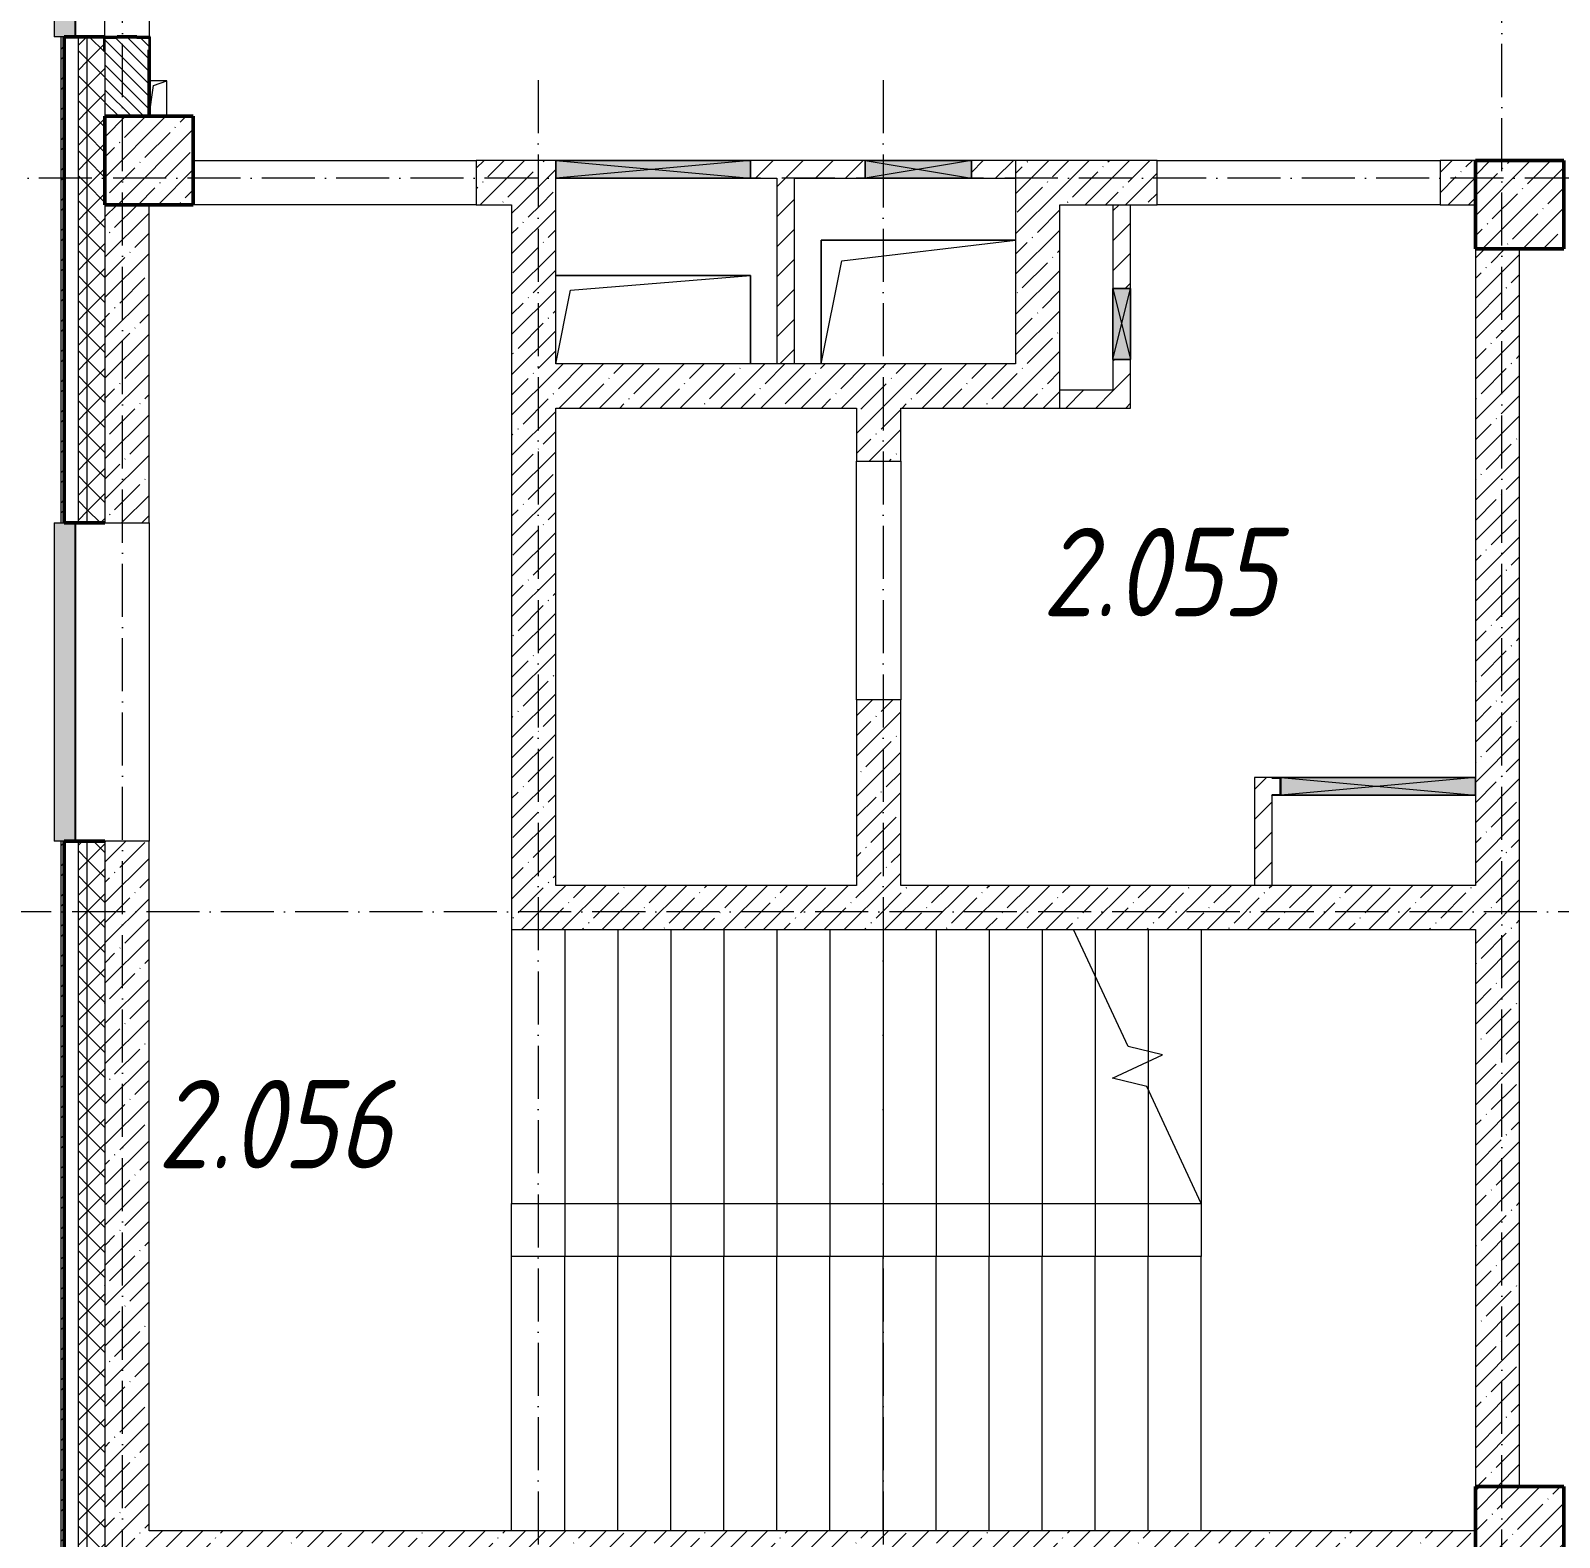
# Model space of a CAD drawing. Header units: millimetres. Extents: x -213536 to 1564669, y -45299 to 942238.
# Drawn here: x -18462 to -9817, y 457309 to 465832 of the extents above; entities that cross this region are included whole.
import ezdxf

# ---------------------------------------------------------------- set-up
doc = ezdxf.new("R2010")
doc.units = ezdxf.units.MM
doc.linetypes.add('50_200_ШТРИХ_1Т_ш5_п1_п1_', pattern=[700, 500, -100, 0, -100])
for name, color, linetype, lineweight in [('3.1) ЖБ окна 1.2 м', 102, 'Continuous', 30), ('A-DETL-GENF-OTLN', 7, 'Continuous', 9), ('A-FLOR-____-OTLN', 7, 'Continuous', 9), ('A-GENM-____-MCUT', 7, 'Continuous', 25), ('A-GENM-____-OTLN', 7, 'Continuous', 9), ('A-GENM-____-OTLN-1', 7, 'Continuous', 25), ('A-GLAZ-____-OTLN', 7, 'Continuous', 9), ('A-WALL-____-MCUT-1', 7, 'Continuous', 9), ('A-WALL-____-MCUT-2', 7, 'Continuous', 50), ('A-WALL-____-MCUT-3', 7, 'Continuous', 9), ('A-WALL-____-OTLN', 7, 'Continuous', 9), ('A-WALL-____-PATT-1', 7, 'Continuous', 9), ('A-WALL-FNSH-MCUT-1', 7, 'Continuous', 9), ('S-COLS-____-MCUT', 7, 'Continuous', 50), ('S-COLS-____-OTLN', 7, 'Continuous', 9), ('S-GRID-____-OTLN-1', 7, '50_200_ШТРИХ_1Т_ш5_п1_п1_', 9), ('S-STRS-____-MBND', 7, 'Continuous', 9), ('S-STRS-____-OTLN-1', 7, 'Continuous', 9), ('Марки помещений', 7, 'Continuous', 9)]:
    doc.layers.add(name, color=color, linetype=linetype, lineweight=lineweight)
doc.layers.add('A-GLAZ-____-OTLN-1', color=7, linetype='Continuous', lineweight=9, true_color=0xc0c0c0)
doc.styles.add('ISOCPEUR_I_3', font='isocpeui.ttf', dxfattribs={"width": 0.85, "height": 2.2})
pattern_1 = [(45, (-15591.66, 459015.94), (-114.0493, 114.0493), []), (45, (-15477.61, 459015.94), (-114.0493, 114.0493), [201.612, -40.322, 3.353, -36.97])]
pattern_2 = [(45, (-15591.66, 459015.94), (-84.8528, 84.8528), [])]
pattern_3 = [(45, (-15591.66, 459015.94), (-70.7107, 70.7107), []), (135, (-15591.66, 459015.94), (-70.7107, -70.7107), [])]

# ---------------------------------------------------------------- blocks, each defined once
blk = doc.blocks.new('BSC_Колонна _Прямоугольная - 500х500-V83-АР1_План отверстий 2 этажа в осях 1-64_А-ГГ')
at = {"layer": 'S-COLS-____-OTLN'}
h = blk.add_hatch(dxfattribs=at)
h.set_pattern_fill('FP_112', color=256, style=0, pattern_type=2)
h.set_pattern_definition([(45, (-5550, -5831.04), (-114.0493, 114.0493), []), (45, (-5435.95, -5831.04), (-114.0493, 114.0493), [201.613, -40.323, 3.353, -36.97])])
h.paths.add_polyline_path([(-250, -250), (250, -250), (250, 250), (-250, 250)], flags=0)
at = {"layer": 'S-COLS-____-MCUT'}
for p, q in [((250, 250), (-250, 250)), ((-250, 250), (-250, -250)), ((250, -250), (250, 250)), ((-250, -250), (250, -250))]:
    blk.add_line(p, q, dxfattribs=at)
blk = doc.blocks.new('BSC_Колонна _Прямоугольная - 500х500-V84-АР1_План отверстий 2 этажа в осях 1-64_А-ГГ')
at = {"layer": 'S-COLS-____-OTLN'}
h = blk.add_hatch(dxfattribs=at)
h.set_pattern_fill('FP_113', color=256, style=0, pattern_type=2)
h.set_pattern_definition([(45, (-5550, 1668.96), (-114.0493, 114.0493), []), (45, (-5435.95, 1668.96), (-114.0493, 114.0493), [201.613, -40.323, 3.353, -36.97])])
h.paths.add_polyline_path([(-250, -250), (250, -250), (250, 250), (-250, 250)], flags=0)
at = {"layer": 'S-COLS-____-MCUT'}
for p, q in [((250, 250), (-250, 250)), ((-250, 250), (-250, -250)), ((250, -250), (250, 250)), ((-250, -250), (250, -250))]:
    blk.add_line(p, q, dxfattribs=at)
blk = doc.blocks.new('BSC_Колонна _Прямоугольная - 500х500-V138-АР1_План отверстий 2 этажа в осях 1-64_А-ГГ')
at = {"layer": 'S-COLS-____-OTLN'}
h = blk.add_hatch(dxfattribs=at)
h.set_pattern_fill('FP_168', color=256, style=0, pattern_type=2)
h.set_pattern_definition([(45, (2200, -6081.04), (-114.0493, 114.0493), []), (45, (2314.05, -6081.04), (-114.0493, 114.0493), [201.612, -40.322, 3.353, -36.97])])
h.paths.add_polyline_path([(-250, -250), (250, -250), (250, 250), (-250, 250)], flags=0)
at = {"layer": 'S-COLS-____-MCUT'}
for p, q in [((250, 250), (-250, 250)), ((-250, 250), (-250, -250)), ((250, -250), (250, 250)), ((-250, -250), (250, -250))]:
    blk.add_line(p, q, dxfattribs=at)
blk = doc.blocks.new('Фахверк_СКБ_Уголок - 250_2700-27497298-АР1_План отверстий 2 этажа в осях 1-64_А-ГГ')
at = {"layer": 'A-GENM-____-MCUT'}
for p, q in [((200, 181), (125, 181)), ((125, 181), (125, 106)), ((131, 106), (131, 175)), ((131, 175), (200, 175)), ((200, 175), (200, 181)), ((125, 106), (131, 106)), ((131, -6), (125, -6)), ((125, -6), (125, -81)), ((125, -81), (200, -81)), ((131, -75), (131, -6)), ((200, -75), (131, -75)), ((200, -81), (200, -75))]:
    blk.add_line(p, q, dxfattribs=at)
blk = doc.blocks.new('AR_Отверстие прямоугольное _в плите_ - AR_Отверстие прямоугольное _в плите_-V159-АР1_План отверстий 2 этажа в осях 1-64_А-ГГ')
at = {"layer": 'A-GENM-____-OTLN'}
for p, q in [((50, 100), (-50, 100)), ((-25, 75), (50, 100)), ((50, -100), (50, 100)), ((-50, -100), (-25, 75))]:
    blk.add_line(p, q, dxfattribs=at)
blk = doc.blocks.new('AR_Отверстие прямоугольное _в плите_ - AR_Отверстие прямоугольное _в плите_-30552744-АР1_План отверстий 2 этажа в осях 1-64_А-ГГ')
at = {"layer": 'A-GENM-____-OTLN'}
for p, q in [((550, 350), (-550, 350)), ((-550, 350), (-550, -350)), ((-433.3, 233.3), (550, 350)), ((-550, -350), (-433.3, 233.3))]:
    blk.add_line(p, q, dxfattribs=at)
blk = doc.blocks.new('AR_Отверстие прямоугольное _в плите_ - AR_Отверстие прямоугольное _в плите_-30552508-АР1_План отверстий 2 этажа в осях 1-64_А-ГГ')
at = {"layer": 'A-GENM-____-OTLN'}
for p, q in [((550, 250), (-550, 250)), ((-466.7, 166.7), (550, 250)), ((550, -250), (550, 250)), ((-550, -250), (-466.7, 166.7))]:
    blk.add_line(p, q, dxfattribs=at)
blk = doc.blocks.new('Отлив_СКБ - Отлив витража_120_НВФ-31885689-АР1_План отверстий 2 этажа в осях 1-64_А-ГГ')
at = {"layer": 'A-GLAZ-____-OTLN-1'}
for points in [[(1800, 2), (1800, 120), (0, 120), (0, 2), (1103.1, 2)], [(1103.1, 0), (1800, 0), (1800, 2), (0, 2), (0, 0)]]:
    blk.add_hatch(color=256, dxfattribs=at).paths.add_polyline_path(points, flags=0)
at = {"layer": 'A-GLAZ-____-OTLN'}
for p, q in [((0, 83), (0, 120)), ((1800, 120), (0, 120)), ((1800, 120), (1800, 83)), ((0, 2), (1800, 2)), ((1800, 0), (0, 0))]:
    blk.add_line(p, q, dxfattribs=at)
blk = doc.blocks.new('AR_Отверстие прямоугольное _в стене_ - AR_Отверстие прямоугольное _в стене__ОВ-36901919-АР1_План отверстий 2 этажа в осях 1-64_А-ГГ')
at = {"layer": 'A-GLAZ-____-OTLN'}
blk.add_hatch(color=256, dxfattribs=at).paths.add_polyline_path([(-550, -50), (550, -50), (550, 50), (-550, 50)], flags=0)
at = {"layer": 'A-DETL-GENF-OTLN'}
for p, q in [((-550, -50), (-550, 50)), ((-550, 50), (550, 50)), ((550, 50), (-550, -50)), ((-550, 50), (550, -50)), ((550, 50), (-550, 50)), ((-550, 50), (-550, -50)), ((550, 50), (550, -50)), ((550, -50), (550, 50)), ((550, -50), (-550, -50)), ((-550, -50), (550, -50))]:
    blk.add_line(p, q, dxfattribs=at)
blk = doc.blocks.new('AR_Отверстие прямоугольное _в стене__БезПР - AR_Отверстие прямоугольное _в стене__БезПР-36788922-АР1_План отверстий 2 этажа в осях 1-64_А-ГГ')
at = {"layer": 'A-GLAZ-____-OTLN'}
blk.add_hatch(color=256, dxfattribs=at).paths.add_polyline_path([(300, -50), (300, 50), (-300, 50), (-300, -50)], flags=0)
at = {"layer": 'A-DETL-GENF-OTLN'}
for p, q in [((-300, -50), (-300, 50)), ((-300, 50), (300, 50)), ((300, 50), (-300, -50)), ((-300, 50), (300, -50)), ((300, 50), (-300, 50)), ((-300, 50), (-300, -50)), ((300, 50), (300, -50)), ((300, -50), (300, 50)), ((300, -50), (-300, -50)), ((-300, -50), (300, -50))]:
    blk.add_line(p, q, dxfattribs=at)
at = {"layer": 'A-GLAZ-____-OTLN'}
blk.add_line((300, 50), (-300, 50), dxfattribs=at)
blk = doc.blocks.new('154_Фахверк_СКБ_Швеллер - Тип_100_3960-V200-АР1_План отверстий 2 этажа в осях 1-64_А-ГГ')
at = {"layer": 'A-GENM-____-MCUT'}
for p, q in [((125, 50), (175, 50)), ((128, 47), (128, -47)), ((175, 47), (128, 47)), ((175, 50), (175, 47)), ((175, -50), (125, -50)), ((128, -47), (175, -47)), ((175, -47), (175, -50))]:
    blk.add_line(p, q, dxfattribs=at)
blk = doc.blocks.new('AR_Отверстие прямоугольное _в стене_ - AR_Отверстие прямоугольное _в стене__ОВ-36990253-АР1_План отверстий 2 этажа в осях 1-64_А-ГГ')
at = {"layer": 'A-GLAZ-____-OTLN'}
blk.add_hatch(color=256, dxfattribs=at).paths.add_polyline_path([(550, -50), (550, 50), (-550, 50), (-550, -50)], flags=0)
at = {"layer": 'A-DETL-GENF-OTLN'}
for p, q in [((-550, -50), (-550, 50)), ((-550, 50), (550, 50)), ((550, 50), (-550, -50)), ((-550, 50), (550, -50)), ((550, 50), (-550, 50)), ((-550, 50), (-550, -50)), ((550, 50), (550, -50)), ((550, -50), (550, 50)), ((550, -50), (-550, -50)), ((-550, -50), (550, -50))]:
    blk.add_line(p, q, dxfattribs=at)
blk = doc.blocks.new('AR_Отверстие прямоугольное _в стене_ - AR_Отверстие прямоугольное _в стене__ОВ-36989221-АР1_План отверстий 2 этажа в осях 1-64_А-ГГ')
at = {"layer": 'A-GLAZ-____-OTLN'}
blk.add_hatch(color=256, dxfattribs=at).paths.add_polyline_path([(-200, -50), (200, -50), (200, 50), (-200, 50)], flags=0)
at = {"layer": 'A-DETL-GENF-OTLN'}
for p, q in [((-200, -50), (-200, 50)), ((-200, 50), (200, 50)), ((200, 50), (-200, -50)), ((-200, 50), (200, -50)), ((200, 50), (-200, 50)), ((-200, 50), (-200, -50)), ((200, 50), (200, -50)), ((200, -50), (200, 50)), ((200, -50), (-200, -50)), ((-200, -50), (200, -50))]:
    blk.add_line(p, q, dxfattribs=at)
blk = doc.blocks.new('2этаж')
at = {"layer": 'S-GRID-____-OTLN-1', "color": 251, "ltscale": 0.6, "true_color": 0x636466}
for p, q in [((-17941.7, 454533.3), (-17941.7, 508896.9)), ((-10141.7, 454533.3), (-10141.7, 508896.9)), ((-15591.7, 465551), (-15591.7, 454533.3)), ((-13641.7, 465551), (-13641.7, 454533.3)), ((74727.1, 464997), (-20260.4, 464997)), ((88359, 460847), (-20260.4, 460847))]:
    blk.add_line(p, q, dxfattribs=at)

msp = doc.modelspace()

# ---------------------------------------------------------------- hatches: boundary and pattern name
at = {"layer": 'A-WALL-____-PATT-1'}
h = msp.add_hatch(dxfattribs=at)
h.set_pattern_fill('FP_3', color=256, style=0, pattern_type=2)
h.set_pattern_definition([(45, (-15591.66, 459015.94), (-85.5366, 85.5366), []), (45, (-15534.64, 459015.94), (-85.5366, 85.5366), [])])
h.paths.add_polyline_path([(-18291.7, 456847), (-18271.7, 456847), (-18271.7, 461247), (-18291.7, 461247), (-18291.7, 459751.8)], flags=0)
h.paths.add_polyline_path([(-18291.7, 463047), (-18271.7, 463047), (-18271.7, 465797), (-18291.7, 465797), (-18291.7, 463191.8)], flags=0)
h.paths.add_polyline_path([(-18271.7, 467597), (-18271.7, 468512), (-18291.7, 468512), (-18291.7, 467597)], flags=0)
h = msp.add_hatch(dxfattribs=at)
h.set_pattern_fill('FP_1', color=256, style=0, pattern_type=2)
h.set_pattern_definition(pattern_3)
h.paths.add_polyline_path([(-18191.7, 456947), (-18141.7, 456947), (-18141.7, 461247), (-18191.7, 461247), (-18191.7, 459751.8)], flags=0)
h.paths.add_polyline_path([(-18141.7, 463047), (-18141.7, 465797), (-18191.7, 465797), (-18191.7, 463047)], flags=0)
h.paths.add_polyline_path([(-18141.7, 467597), (-18141.7, 468532), (-18191.7, 468532), (-18191.7, 467597)], flags=0)
h = msp.add_hatch(dxfattribs=at)
h.set_pattern_fill('FP_1', color=256, style=0, pattern_type=2)
h.set_pattern_definition(pattern_3)
h.paths.add_polyline_path([(-18141.7, 456997), (-18041.7, 456997), (-18041.7, 461247), (-18141.7, 461247), (-18141.7, 459751.8)], flags=0)
h.paths.add_polyline_path([(-18041.7, 463047), (-18041.7, 465722), (-18047.7, 465722), (-18047.7, 465797), (-18141.7, 465797), (-18141.7, 463047)], flags=0)
h.paths.add_polyline_path([(-18047.7, 467597), (-18047.7, 467672), (-18041.7, 467672), (-18041.7, 468532), (-18141.7, 468532), (-18141.7, 467597)], flags=0)
h = msp.add_hatch(dxfattribs=at)
h.set_pattern_fill('FP_6', color=256, style=0, pattern_type=2)
h.set_pattern_definition([(135, (-15591.663, 459015.94), (-35.35534, -35.35534), [])])
h.paths.add_polyline_path([(-18041.7, 465347), (-17791.7, 465347), (-17791.7, 465791), (-17860.7, 465791), (-17860.7, 465797), (-17972.7, 465797), (-17972.7, 465791), (-18041.7, 465791), (-18041.7, 465722)], flags=0)
h.paths.add_polyline_path([(-17972.7, 467597), (-17860.7, 467597), (-17860.7, 467603), (-17791.7, 467603), (-17791.7, 467997), (-18041.7, 467997), (-18041.7, 467603), (-17972.7, 467603)], flags=0)
h = msp.add_hatch(dxfattribs=at)
h.set_pattern_fill('FP_25', color=256, style=0, pattern_type=2)
h.set_pattern_definition(pattern_1)
h.paths.add_polyline_path([(-15941.7, 464847), (-15491.7, 464847), (-15491.7, 465097), (-15941.7, 465097)], flags=0)
h = msp.add_hatch(dxfattribs=at)
h.set_pattern_fill('FP_4', color=256, style=0, pattern_type=2)
h.set_pattern_definition(pattern_2)
h.paths.add_polyline_path([(-13141.7, 464997), (-12891.7, 464997), (-12891.7, 465097), (-13141.7, 465097), (-13141.7, 465077)], flags=0)
h.paths.add_polyline_path([(-14391.7, 464997), (-13741.7, 464997), (-13741.7, 465097), (-14391.7, 465097), (-14391.7, 465009)], flags=0)
h = msp.add_hatch(dxfattribs=at)
h.set_pattern_fill('FP_25', color=256, style=0, pattern_type=2)
h.set_pattern_definition(pattern_1)
h.paths.add_polyline_path([(-12641.7, 463947), (-12641.7, 465097), (-12891.7, 465097), (-12891.7, 463947)], flags=0)
h = msp.add_hatch(dxfattribs=at)
h.set_pattern_fill('FP_25', color=256, style=0, pattern_type=2)
h.set_pattern_definition(pattern_1)
h.paths.add_polyline_path([(-10291.7, 464847), (-10291.7, 465097), (-10491.7, 465097), (-10491.7, 464847)], flags=0)
h.paths.add_polyline_path([(-12641.7, 464847), (-12091.7, 464847), (-12091.7, 465097), (-12641.7, 465097)], flags=0)
h = msp.add_hatch(dxfattribs=at)
h.set_pattern_fill('FP_4', color=256, style=0, pattern_type=2)
h.set_pattern_definition(pattern_2)
h.paths.add_polyline_path([(-14141.7, 463947), (-14141.7, 464997), (-14241.7, 464997), (-14241.7, 463947)], flags=0)
h = msp.add_hatch(dxfattribs=at)
h.set_pattern_fill('FP_25', color=256, style=0, pattern_type=2)
h.set_pattern_definition(pattern_1)
h.paths.add_polyline_path([(-18041.7, 457097), (-17791.7, 457097), (-17791.7, 461247), (-18041.7, 461247), (-18041.7, 459751.8)], flags=0)
h.paths.add_polyline_path([(-17791.7, 463047), (-17791.7, 464847), (-18041.7, 464847), (-18041.7, 463047)], flags=0)
h = msp.add_hatch(dxfattribs=at)
h.set_pattern_fill('FP_25', color=256, style=0, pattern_type=2)
h.set_pattern_definition(pattern_1)
h.paths.add_polyline_path([(-15605.4, 460747), (-15491.7, 460747), (-15491.7, 464847), (-15741.7, 464847), (-15741.7, 460747)], flags=0)
h = msp.add_hatch(dxfattribs=at)
h.set_pattern_fill('FP_4', color=256, style=0, pattern_type=2)
h.set_pattern_definition(pattern_2)
h.paths.add_polyline_path([(-12241.7, 463697), (-12241.7, 463972), (-12341.7, 463972), (-12341.7, 463697)], flags=0)
h.paths.add_polyline_path([(-12241.7, 464372), (-12241.7, 464847), (-12341.7, 464847), (-12341.7, 464372), (-12286.9, 464372)], flags=0)
h = msp.add_hatch(dxfattribs=at)
h.set_pattern_fill('FP_25', color=256, style=0, pattern_type=2)
h.set_pattern_definition(pattern_1)
h.paths.add_polyline_path([(-10041.7, 460997), (-10041.7, 464597), (-10291.7, 464597), (-10291.7, 460997)], flags=0)
h = msp.add_hatch(dxfattribs=at)
h.set_pattern_fill('FP_25', color=256, style=0, pattern_type=2)
h.set_pattern_definition(pattern_1)
h.paths.add_polyline_path([(-12641.7, 463697), (-12641.7, 463947), (-15491.7, 463947), (-15491.7, 463697), (-13541.7, 463697)], flags=0)
h = msp.add_hatch(dxfattribs=at)
h.set_pattern_fill('FP_4', color=256, style=0, pattern_type=2)
h.set_pattern_definition(pattern_2)
h.paths.add_polyline_path([(-12341.7, 463697), (-12341.7, 463797), (-12641.7, 463797), (-12641.7, 463697)], flags=0)
h = msp.add_hatch(dxfattribs=at)
h.set_pattern_fill('FP_25', color=256, style=0, pattern_type=2)
h.set_pattern_definition(pattern_1)
h.paths.add_polyline_path([(-13791.7, 460997), (-13541.7, 460997), (-13541.7, 462047), (-13791.7, 462047)], flags=0)
h.paths.add_polyline_path([(-13541.7, 463397), (-13541.7, 463697), (-13791.7, 463697), (-13791.7, 463397)], flags=0)
h = msp.add_hatch(dxfattribs=at)
h.set_pattern_fill('FP_4', color=256, style=0, pattern_type=2)
h.set_pattern_definition(pattern_2)
h.paths.add_polyline_path([(-11541.7, 461507), (-11441.7, 461507), (-11441.7, 461510), (-11394.7, 461511.1), (-11394.7, 461604), (-11441.7, 461604), (-11441.7, 461607), (-11541.7, 461607), (-11541.7, 461510)], flags=0)
h = msp.add_hatch(dxfattribs=at)
h.set_pattern_fill('FP_4', color=256, style=0, pattern_type=2)
h.set_pattern_definition(pattern_2)
h.paths.add_polyline_path([(-11441.7, 460997), (-11441.7, 461507), (-11541.7, 461507), (-11541.7, 460997)], flags=0)
h = msp.add_hatch(dxfattribs=at)
h.set_pattern_fill('FP_25', color=256, style=0, pattern_type=2)
h.set_pattern_definition(pattern_1)
h.paths.add_polyline_path([(-10041.7, 460747), (-10041.7, 460997), (-15491.7, 460997), (-15491.7, 460747), (-10291.7, 460747)], flags=0)
h = msp.add_hatch(dxfattribs=at)
h.set_pattern_fill('FP_25', color=256, style=0, pattern_type=2)
h.set_pattern_definition(pattern_1)
h.paths.add_polyline_path([(-10041.7, 457597), (-10041.7, 460747), (-10291.7, 460747), (-10291.7, 457597)], flags=0)
h = msp.add_hatch(dxfattribs=at)
h.set_pattern_fill('FP_25', color=256, style=0, pattern_type=2)
h.set_pattern_definition(pattern_1)
h.paths.add_polyline_path([(-10291.7, 457097), (-10291.7, 457347), (-17791.7, 457347), (-17791.7, 457097), (-10303, 457097)], flags=0)

# ---------------------------------------------------------------- linework, layer by layer
at = {"layer": 'A-FLOR-____-OTLN'}
for p, q in [((-13991.7, 464647), (-12891.7, 464647)), ((-13991.7, 463947), (-13991.7, 464647)), ((-15491.7, 464447), (-14391.7, 464447)), ((-14391.7, 464447), (-14391.7, 463947)), ((-15741.7, 457347), (-15741.7, 459197))]:
    msp.add_line(p, q, dxfattribs=at)
at = {"layer": 'A-WALL-____-MCUT-1'}
for p, q in [((-15491.7, 465097), (-15941.7, 465097)), ((-15941.7, 465097), (-15941.7, 464847)), ((-12891.7, 465097), (-12891.7, 463947)), ((-12091.7, 465097), (-12891.7, 465097)), ((-12091.7, 464847), (-12091.7, 465097)), ((-10291.7, 465097), (-10491.7, 465097)), ((-10491.7, 465097), (-10491.7, 464847)), ((-15491.7, 463947), (-15491.7, 464997)), ((-18041.7, 464847), (-18041.7, 463047)), ((-17791.7, 463047), (-17791.7, 464847)), ((-15941.7, 464847), (-15741.7, 464847)), ((-15741.7, 464847), (-15741.7, 460747)), ((-12641.7, 463697), (-12641.7, 464847)), ((-12641.7, 464847), (-12091.7, 464847)), ((-10491.7, 464847), (-10291.7, 464847)), ((-10291.7, 464597), (-10291.7, 461607)), ((-10041.7, 457597), (-10041.7, 464597)), ((-12891.7, 463947), (-15491.7, 463947)), ((-15491.7, 460997), (-15491.7, 463697)), ((-15491.7, 463697), (-13791.7, 463697)), ((-13791.7, 463697), (-13791.7, 463397)), ((-13541.7, 463697), (-12641.7, 463697)), ((-13541.7, 463397), (-13541.7, 463697)), ((-13791.7, 463397), (-13541.7, 463397)), ((-18041.7, 463047), (-17791.7, 463047)), ((-13791.7, 462047), (-13791.7, 460997)), ((-13541.7, 462047), (-13791.7, 462047)), ((-13541.7, 460997), (-13541.7, 462047)), ((-10291.7, 461507), (-10291.7, 460997)), ((-17791.7, 461247), (-18041.7, 461247)), ((-18041.7, 461247), (-18041.7, 457097)), ((-17791.7, 457347), (-17791.7, 461247)), ((-13791.7, 460997), (-15491.7, 460997)), ((-10291.7, 460997), (-13541.7, 460997)), ((-15741.7, 460747), (-10291.7, 460747)), ((-10291.7, 460747), (-10291.7, 457597)), ((-10291.7, 457347), (-17791.7, 457347))]:
    msp.add_line(p, q, dxfattribs=at)
at = {"layer": 'A-WALL-____-MCUT-2'}
for p, q in [((-18271.7, 463047), (-18271.7, 465797)), ((-18047.7, 465797), (-18271.7, 465797)), ((-17860.7, 465797), (-17972.7, 465797)), ((-17791.7, 465347), (-17791.7, 465722)), ((-18271.7, 463047), (-18041.7, 463047)), ((-18271.7, 456867), (-18271.7, 461247)), ((-18041.7, 461247), (-18271.7, 461247))]:
    msp.add_line(p, q, dxfattribs=at)
at = {"layer": 'A-WALL-____-MCUT-3'}
for p, q in [((-18191.7, 463047), (-18191.7, 465797)), ((-18141.7, 463047), (-18141.7, 465797)), ((-18041.7, 465722), (-18041.7, 465347)), ((-18191.7, 456947), (-18191.7, 461247)), ((-18141.7, 456997), (-18141.7, 461247))]:
    msp.add_line(p, q, dxfattribs=at)
at = {"layer": 'A-WALL-____-OTLN'}
for p, q in [((-18041.7, 465797), (-18041.7, 467597)), ((-17791.7, 467597), (-17791.7, 465797)), ((-17541.7, 465097), (-15941.7, 465097)), ((-12091.7, 465097), (-10491.7, 465097)), ((-15941.7, 464847), (-17541.7, 464847)), ((-10491.7, 464847), (-12091.7, 464847)), ((-13791.7, 462047), (-13791.7, 463397)), ((-13541.7, 463397), (-13541.7, 462047)), ((-17791.7, 463047), (-17791.7, 461247))]:
    msp.add_line(p, q, dxfattribs=at)
at = {"layer": 'A-WALL-FNSH-MCUT-1'}
for p, q in [((-18291.7, 465797), (-18291.7, 463047)), ((-18271.7, 465797), (-18291.7, 465797)), ((-13741.7, 465097), (-14391.7, 465097)), ((-12891.7, 465097), (-13141.7, 465097)), ((-14391.7, 464997), (-14241.7, 464997)), ((-14241.7, 464997), (-14241.7, 463947)), ((-14141.7, 464997), (-13741.7, 464997)), ((-14141.7, 463947), (-14141.7, 464997)), ((-13141.7, 464997), (-12891.7, 464997)), ((-12341.7, 464847), (-12341.7, 464372)), ((-12241.7, 464372), (-12241.7, 464847)), ((-12341.7, 463972), (-12341.7, 463797)), ((-12241.7, 463697), (-12241.7, 463972)), ((-12341.7, 463797), (-12641.7, 463797)), ((-12641.7, 463697), (-12241.7, 463697)), ((-18291.7, 463047), (-18271.7, 463047)), ((-11441.7, 461607), (-11541.7, 461607)), ((-11541.7, 461607), (-11541.7, 460997)), ((-11441.7, 460997), (-11441.7, 461507)), ((-18291.7, 461247), (-18291.7, 456847)), ((-18271.7, 461247), (-18291.7, 461247))]:
    msp.add_line(p, q, dxfattribs=at)
at = {"layer": 'S-STRS-____-MBND'}
for p, q in [((-12255.9, 460085.3), (-12564.4, 460747)), ((-12344.7, 459905.9), (-12061.4, 460038)), ((-12061.4, 460038), (-12255.9, 460085.3)), ((-12150.2, 459858.7), (-12344.7, 459905.9)), ((-11841.7, 459197), (-12150.2, 459858.7))]:
    msp.add_line(p, q, dxfattribs=at)
at = {"layer": 'S-STRS-____-OTLN-1'}
for p, q in [((-15741.7, 460747), (-15741.7, 459197)), ((-15741.7, 460747), (-15741.7, 459197)), ((-15441.7, 460747), (-15441.7, 459197)), ((-15441.7, 460747), (-15441.7, 459197)), ((-15141.7, 460747), (-15141.7, 459197)), ((-15141.7, 460747), (-15141.7, 459197)), ((-14841.7, 460747), (-14841.7, 459197)), ((-14841.7, 460747), (-14841.7, 459197)), ((-14541.7, 460747), (-14541.7, 459197)), ((-14541.7, 460747), (-14541.7, 459197)), ((-14241.7, 460747), (-14241.7, 459197)), ((-14241.7, 460747), (-14241.7, 459197)), ((-13941.7, 460747), (-13941.7, 459197)), ((-13941.7, 460747), (-13941.7, 459197)), ((-13641.7, 460747), (-13641.7, 459197)), ((-13641.7, 460747), (-13641.7, 459197)), ((-13341.7, 460747), (-13341.7, 459197)), ((-13341.7, 460747), (-13341.7, 459197)), ((-13041.7, 460747), (-13041.7, 459197)), ((-13041.7, 460747), (-13041.7, 459197)), ((-12741.7, 460747), (-12741.7, 459197)), ((-12741.7, 460747), (-12741.7, 459197)), ((-12441.7, 460747), (-12441.7, 460483.7)), ((-12441.7, 460747), (-12441.7, 460483.7)), ((-12141.7, 460747), (-12141.7, 460057.5)), ((-12141.7, 460747), (-12141.7, 460057.5)), ((-11841.7, 460747), (-11841.7, 458897)), ((-11841.7, 460747), (-11841.7, 458897)), ((-12441.7, 460483.7), (-12441.7, 459197)), ((-12441.7, 460483.7), (-12441.7, 459197)), ((-12141.7, 460057.5), (-12141.7, 460000.6)), ((-12141.7, 460057.5), (-12141.7, 460000.6)), ((-12141.7, 460000.6), (-12141.7, 459840.3)), ((-12141.7, 460000.6), (-12141.7, 459840.3)), ((-12141.7, 459840.3), (-12141.7, 459197)), ((-12141.7, 459840.3), (-12141.7, 459197)), ((-15741.7, 459197), (-15441.7, 459197)), ((-15441.7, 459197), (-15441.7, 458897)), ((-15441.7, 459197), (-15441.7, 458897)), ((-15441.7, 459197), (-15141.7, 459197)), ((-15141.7, 459197), (-15141.7, 458897)), ((-15141.7, 459197), (-15141.7, 458897)), ((-15141.7, 459197), (-14841.7, 459197)), ((-14841.7, 459197), (-14841.7, 458897)), ((-14841.7, 459197), (-14841.7, 458897)), ((-14841.7, 459197), (-14541.7, 459197)), ((-14541.7, 459197), (-14541.7, 458897)), ((-14541.7, 459197), (-14541.7, 458897)), ((-14541.7, 459197), (-14241.7, 459197)), ((-14241.7, 459197), (-14241.7, 458897)), ((-14241.7, 459197), (-14241.7, 458897)), ((-14241.7, 459197), (-13941.7, 459197)), ((-13941.7, 459197), (-13941.7, 458897)), ((-13941.7, 459197), (-13941.7, 458897)), ((-13941.7, 459197), (-13641.7, 459197)), ((-13641.7, 459197), (-13641.7, 458897)), ((-13641.7, 459197), (-13641.7, 458897)), ((-13641.7, 459197), (-13341.7, 459197)), ((-13341.7, 459197), (-13341.7, 458897)), ((-13341.7, 459197), (-13341.7, 458897)), ((-13341.7, 459197), (-13041.7, 459197)), ((-13041.7, 459197), (-13041.7, 458897)), ((-13041.7, 459197), (-13041.7, 458897)), ((-13041.7, 459197), (-12741.7, 459197)), ((-12741.7, 459197), (-12741.7, 458897)), ((-12741.7, 459197), (-12741.7, 458897)), ((-12741.7, 459197), (-12441.7, 459197)), ((-12441.7, 459197), (-12441.7, 458897)), ((-12441.7, 459197), (-12441.7, 458897)), ((-12441.7, 459197), (-12141.7, 459197)), ((-12141.7, 459197), (-12141.7, 458897)), ((-12141.7, 459197), (-12141.7, 458897)), ((-12141.7, 459197), (-11841.7, 459197)), ((-15741.7, 457347), (-15741.7, 458897)), ((-15441.7, 458897), (-15741.7, 458897)), ((-15141.7, 458897), (-15441.7, 458897)), ((-15441.7, 457347), (-15441.7, 458897)), ((-15441.7, 457347), (-15441.7, 458897)), ((-14841.7, 458897), (-15141.7, 458897)), ((-15141.7, 457347), (-15141.7, 458897)), ((-15141.7, 457347), (-15141.7, 458897)), ((-14541.7, 458897), (-14841.7, 458897)), ((-14841.7, 457347), (-14841.7, 458897)), ((-14841.7, 457347), (-14841.7, 458897)), ((-14241.7, 458897), (-14541.7, 458897)), ((-14541.7, 457347), (-14541.7, 458897)), ((-14541.7, 457347), (-14541.7, 458897)), ((-13941.7, 458897), (-14241.7, 458897)), ((-14241.7, 457347), (-14241.7, 458897)), ((-14241.7, 457347), (-14241.7, 458897)), ((-13641.7, 458897), (-13941.7, 458897)), ((-13941.7, 457347), (-13941.7, 458897)), ((-13941.7, 457347), (-13941.7, 458897)), ((-13341.7, 458897), (-13641.7, 458897)), ((-13641.7, 457347), (-13641.7, 458897)), ((-13641.7, 457347), (-13641.7, 458897)), ((-13041.7, 458897), (-13341.7, 458897)), ((-13341.7, 457347), (-13341.7, 458897)), ((-13341.7, 457347), (-13341.7, 458897)), ((-12741.7, 458897), (-13041.7, 458897)), ((-13041.7, 457347), (-13041.7, 458897)), ((-13041.7, 457347), (-13041.7, 458897)), ((-12441.7, 458897), (-12741.7, 458897)), ((-12741.7, 457347), (-12741.7, 458897)), ((-12741.7, 457347), (-12741.7, 458897)), ((-12141.7, 458897), (-12441.7, 458897)), ((-12441.7, 457347), (-12441.7, 458897)), ((-12441.7, 457347), (-12441.7, 458897)), ((-11841.7, 458897), (-12141.7, 458897)), ((-12141.7, 457347), (-12141.7, 458897)), ((-12141.7, 457347), (-12141.7, 458897)), ((-11841.7, 457347), (-11841.7, 458897)), ((-11841.7, 457347), (-11841.7, 458897))]:
    msp.add_line(p, q, dxfattribs=at)

# ---------------------------------------------------------------- block references
at = {"layer": '3.1) ЖБ окна 1.2 м'}
msp.add_blockref('2этаж', (0, 0), dxfattribs=at)
at = {"layer": 'A-GENM-____-OTLN'}
for name, p in [('AR_Отверстие прямоугольное _в плите_ - AR_Отверстие прямоугольное _в плите_-V159-АР1_План отверстий 2 этажа в осях 1-64_А-ГГ', (-17741.7, 465447)), ('AR_Отверстие прямоугольное _в плите_ - AR_Отверстие прямоугольное _в плите_-30552744-АР1_План отверстий 2 этажа в осях 1-64_А-ГГ', (-13441.7, 464297)), ('AR_Отверстие прямоугольное _в плите_ - AR_Отверстие прямоугольное _в плите_-30552508-АР1_План отверстий 2 этажа в осях 1-64_А-ГГ', (-14941.7, 464197))]:
    msp.add_blockref(name, p, dxfattribs=at)
at = {"layer": 'A-GENM-____-OTLN-1'}
for name, p, rotation in [('Фахверк_СКБ_Уголок - 250_2700-27497298-АР1_План отверстий 2 этажа в осях 1-64_А-ГГ', (-17966.7, 465922), 269.9999999999999), ('154_Фахверк_СКБ_Швеллер - Тип_100_3960-V200-АР1_План отверстий 2 этажа в осях 1-64_А-ГГ', (-11266.7, 461557), 180)]:
    msp.add_blockref(name, p, dxfattribs=dict(at, rotation=rotation))
at = {"layer": 'A-GLAZ-____-OTLN'}
for name, p, rotation in [('Отлив_СКБ - Отлив витража_120_НВФ-31885689-АР1_План отверстий 2 этажа в осях 1-64_А-ГГ', (-18208.7, 465797), 90), ('AR_Отверстие прямоугольное _в стене_ - AR_Отверстие прямоугольное _в стене__ОВ-36989221-АР1_План отверстий 2 этажа в осях 1-64_А-ГГ', (-12291.7, 464172), 89.99999999999993), ('Отлив_СКБ - Отлив витража_120_НВФ-31885689-АР1_План отверстий 2 этажа в осях 1-64_А-ГГ', (-18208.7, 461247), 90)]:
    msp.add_blockref(name, p, dxfattribs=dict(at, rotation=rotation))
for name, p in [('AR_Отверстие прямоугольное _в стене_ - AR_Отверстие прямоугольное _в стене__ОВ-36990253-АР1_План отверстий 2 этажа в осях 1-64_А-ГГ', (-14941.7, 465047)), ('AR_Отверстие прямоугольное _в стене__БезПР - AR_Отверстие прямоугольное _в стене__БезПР-36788922-АР1_План отверстий 2 этажа в осях 1-64_А-ГГ', (-13441.7, 465047)), ('AR_Отверстие прямоугольное _в стене_ - AR_Отверстие прямоугольное _в стене__ОВ-36901919-АР1_План отверстий 2 этажа в осях 1-64_А-ГГ', (-10841.7, 461557))]:
    msp.add_blockref(name, p, dxfattribs=at)
at = {"layer": 'S-COLS-____-OTLN'}
for name, p in [('BSC_Колонна _Прямоугольная - 500х500-V138-АР1_План отверстий 2 этажа в осях 1-64_А-ГГ', (-17791.7, 465097)), ('BSC_Колонна _Прямоугольная - 500х500-V83-АР1_План отверстий 2 этажа в осях 1-64_А-ГГ', (-10041.7, 464847)), ('BSC_Колонна _Прямоугольная - 500х500-V84-АР1_План отверстий 2 этажа в осях 1-64_А-ГГ', (-10041.7, 457347))]:
    msp.add_blockref(name, p, dxfattribs=at)

# ---------------------------------------------------------------- texts
at = {"layer": 'Марки помещений', "char_height": 500, "width": 785.654, "attachment_point": 1, "style": 'ISOCPEUR_I_3'}
for s, insert in [('2.055', (-12741.8, 463019.3)), ('2.056', (-17744.5, 459896.7))]:
    msp.add_mtext(s, dxfattribs=dict(at, insert=insert))

doc.saveas('drawing.dxf')
